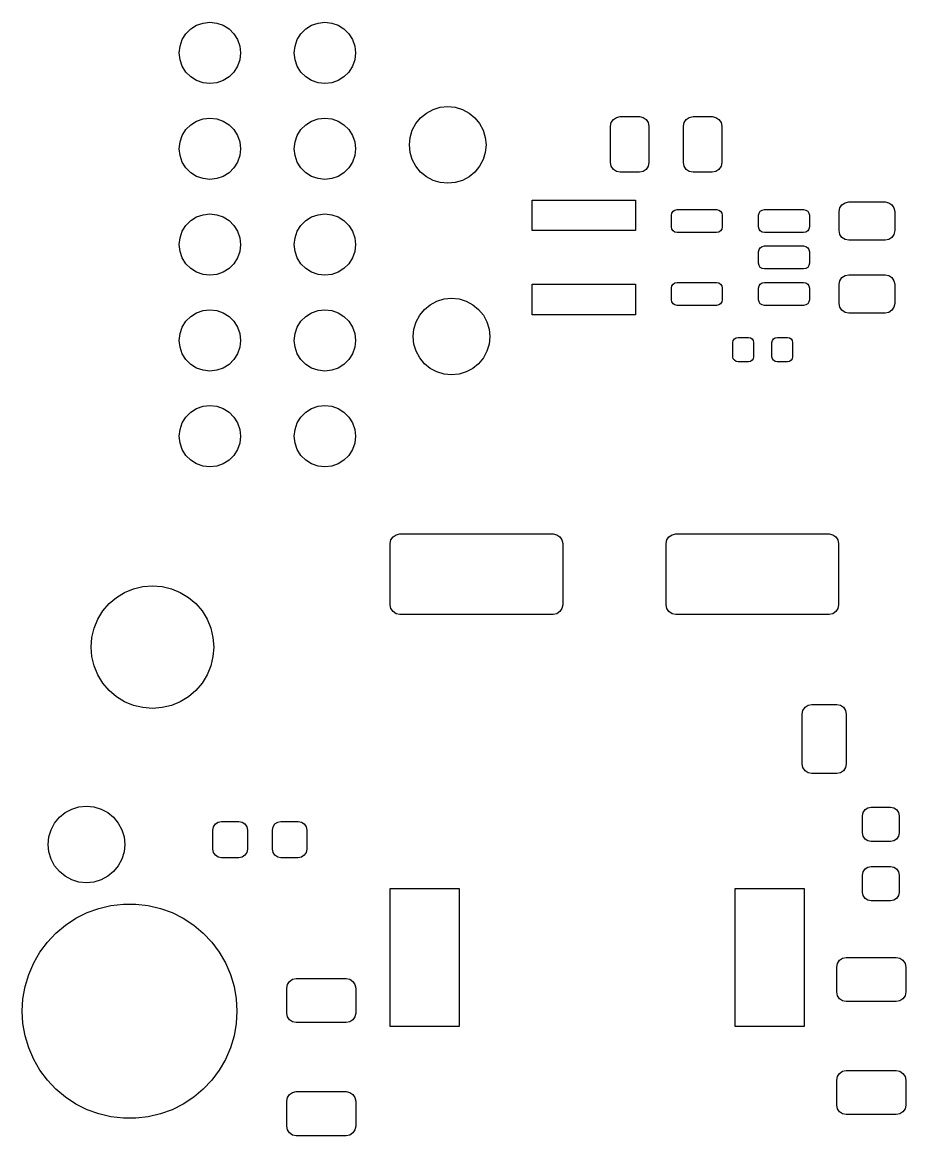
# Model space of a CAD drawing. Extents: x 102.2 to 184.7, y -143.6 to -85.5.
# Drawn here: x 102.2 to 125.25, y -143.25 to -114.2 of the extents above; entities that cross this region are included whole.
import ezdxf

# ---------------------------------------------------------------- set-up
doc = ezdxf.new("R2010")
doc.units = 0
doc.layers.add('BLACK', color=7, linetype='CONTINUOUS')

msp = doc.modelspace()

# ---------------------------------------------------------------- linework, layer by layer
at = {"layer": 'BLACK', "linetype": 'CONTINUOUS'}
for p, q in [((106.47, -114.501), (106.597, -114.374)), ((106.597, -114.374), (106.748, -114.279)), ((106.748, -114.279), (106.918, -114.22)), ((106.918, -114.22), (107.096, -114.2)), ((107.096, -114.2), (107.274, -114.22)), ((107.274, -114.22), (107.443, -114.279)), ((107.443, -114.279), (107.594, -114.374)), ((107.594, -114.374), (107.721, -114.501)), ((109.47, -114.501), (109.597, -114.374)), ((109.597, -114.374), (109.748, -114.279)), ((109.748, -114.279), (109.918, -114.22)), ((109.918, -114.22), (110.096, -114.2)), ((110.096, -114.2), (110.274, -114.22)), ((110.274, -114.22), (110.443, -114.279)), ((110.443, -114.279), (110.594, -114.374)), ((110.594, -114.374), (110.721, -114.501)), ((106.316, -114.822), (106.375, -114.653)), ((106.375, -114.653), (106.47, -114.501)), ((107.721, -114.501), (107.816, -114.653)), ((107.816, -114.653), (107.876, -114.822)), ((109.316, -114.822), (109.375, -114.653)), ((109.375, -114.653), (109.47, -114.501)), ((110.721, -114.501), (110.816, -114.653)), ((110.816, -114.653), (110.876, -114.822)), ((106.295, -115), (106.316, -114.822)), ((106.316, -115.178), (106.295, -115)), ((107.876, -114.822), (107.896, -115)), ((107.896, -115), (107.876, -115.178)), ((109.295, -115), (109.316, -114.822)), ((109.316, -115.178), (109.295, -115)), ((110.876, -114.822), (110.896, -115)), ((110.896, -115), (110.876, -115.178)), ((106.375, -115.347), (106.316, -115.178)), ((107.876, -115.178), (107.816, -115.347)), ((109.375, -115.347), (109.316, -115.178)), ((110.876, -115.178), (110.816, -115.347)), ((106.47, -115.499), (106.375, -115.347)), ((106.597, -115.626), (106.47, -115.499)), ((107.721, -115.499), (107.594, -115.626)), ((107.816, -115.347), (107.721, -115.499)), ((109.47, -115.499), (109.375, -115.347)), ((109.597, -115.626), (109.47, -115.499)), ((110.721, -115.499), (110.594, -115.626)), ((110.816, -115.347), (110.721, -115.499)), ((106.748, -115.721), (106.597, -115.626)), ((106.918, -115.78), (106.748, -115.721)), ((107.096, -115.8), (106.918, -115.78)), ((107.274, -115.78), (107.096, -115.8)), ((107.443, -115.721), (107.274, -115.78)), ((107.594, -115.626), (107.443, -115.721)), ((109.748, -115.721), (109.597, -115.626)), ((109.918, -115.78), (109.748, -115.721)), ((110.096, -115.8), (109.918, -115.78)), ((110.274, -115.78), (110.096, -115.8)), ((110.443, -115.721), (110.274, -115.78)), ((110.594, -115.626), (110.443, -115.721)), ((112.744, -116.569), (112.917, -116.476)), ((112.917, -116.476), (113.105, -116.419)), ((113.105, -116.419), (113.3, -116.4)), ((113.3, -116.4), (113.495, -116.419)), ((113.495, -116.419), (113.683, -116.476)), ((113.683, -116.476), (113.856, -116.569)), ((106.597, -116.874), (106.748, -116.779)), ((106.748, -116.779), (106.918, -116.72)), ((106.918, -116.72), (107.096, -116.7)), ((107.096, -116.7), (107.274, -116.72)), ((107.274, -116.72), (107.443, -116.779)), ((107.443, -116.779), (107.594, -116.874)), ((109.597, -116.874), (109.748, -116.779)), ((109.748, -116.779), (109.918, -116.72)), ((109.918, -116.72), (110.096, -116.7)), ((110.096, -116.7), (110.274, -116.72)), ((110.274, -116.72), (110.443, -116.779)), ((110.443, -116.779), (110.594, -116.874)), ((112.469, -116.844), (112.593, -116.693)), ((112.593, -116.693), (112.744, -116.569)), ((113.856, -116.569), (114.007, -116.693)), ((114.007, -116.693), (114.131, -116.844)), ((117.569, -116.817), (117.623, -116.736)), ((117.623, -116.736), (117.704, -116.682)), ((117.704, -116.682), (117.8, -116.662)), ((117.8, -116.662), (118.3, -116.662)), ((118.3, -116.662), (118.396, -116.682)), ((118.396, -116.682), (118.477, -116.736)), ((118.477, -116.736), (118.531, -116.817)), ((119.469, -116.817), (119.523, -116.736)), ((119.523, -116.736), (119.604, -116.682)), ((119.604, -116.682), (119.7, -116.662)), ((119.7, -116.662), (120.2, -116.662)), ((120.2, -116.662), (120.296, -116.682)), ((120.296, -116.682), (120.377, -116.736)), ((120.377, -116.736), (120.431, -116.817)), ((106.375, -117.153), (106.47, -117.001)), ((106.47, -117.001), (106.597, -116.874)), ((107.594, -116.874), (107.721, -117.001)), ((107.721, -117.001), (107.816, -117.153)), ((109.375, -117.153), (109.47, -117.001)), ((109.47, -117.001), (109.597, -116.874)), ((110.594, -116.874), (110.721, -117.001)), ((110.721, -117.001), (110.816, -117.153)), ((112.319, -117.205), (112.376, -117.017)), ((112.376, -117.017), (112.469, -116.844)), ((114.131, -116.844), (114.224, -117.017)), ((114.224, -117.017), (114.281, -117.205)), ((117.55, -116.912), (117.569, -116.817)), ((117.55, -117.862), (117.55, -116.912)), ((118.531, -116.817), (118.55, -116.912)), ((118.55, -116.912), (118.55, -117.862)), ((119.45, -116.912), (119.469, -116.817)), ((119.45, -117.862), (119.45, -116.912)), ((120.431, -116.817), (120.45, -116.912)), ((120.45, -116.912), (120.45, -117.862)), ((106.295, -117.5), (106.316, -117.322)), ((106.316, -117.322), (106.375, -117.153)), ((107.816, -117.153), (107.876, -117.322)), ((107.876, -117.322), (107.896, -117.5)), ((109.295, -117.5), (109.316, -117.322)), ((109.316, -117.322), (109.375, -117.153)), ((110.816, -117.153), (110.876, -117.322)), ((110.876, -117.322), (110.896, -117.5)), ((112.3, -117.4), (112.319, -117.205)), ((114.281, -117.205), (114.3, -117.4)), ((106.316, -117.678), (106.295, -117.5)), ((107.896, -117.5), (107.876, -117.678)), ((109.316, -117.678), (109.295, -117.5)), ((110.896, -117.5), (110.876, -117.678)), ((112.319, -117.595), (112.3, -117.4)), ((112.376, -117.783), (112.319, -117.595)), ((114.281, -117.595), (114.224, -117.783)), ((114.3, -117.4), (114.281, -117.595)), ((106.375, -117.847), (106.316, -117.678)), ((106.47, -117.999), (106.375, -117.847)), ((107.816, -117.847), (107.721, -117.999)), ((107.876, -117.678), (107.816, -117.847)), ((109.375, -117.847), (109.316, -117.678)), ((109.47, -117.999), (109.375, -117.847)), ((110.816, -117.847), (110.721, -117.999)), ((110.876, -117.678), (110.816, -117.847)), ((112.469, -117.956), (112.376, -117.783)), ((114.224, -117.783), (114.131, -117.956)), ((117.569, -117.958), (117.55, -117.862)), ((118.55, -117.862), (118.531, -117.958)), ((119.469, -117.958), (119.45, -117.862)), ((120.45, -117.862), (120.431, -117.958)), ((106.597, -118.126), (106.47, -117.999)), ((106.748, -118.221), (106.597, -118.126)), ((106.918, -118.28), (106.748, -118.221)), ((107.443, -118.221), (107.274, -118.28)), ((107.594, -118.126), (107.443, -118.221)), ((107.721, -117.999), (107.594, -118.126)), ((109.597, -118.126), (109.47, -117.999)), ((109.748, -118.221), (109.597, -118.126)), ((109.918, -118.28), (109.748, -118.221)), ((110.443, -118.221), (110.274, -118.28)), ((110.594, -118.126), (110.443, -118.221)), ((110.721, -117.999), (110.594, -118.126)), ((112.593, -118.107), (112.469, -117.956)), ((112.744, -118.231), (112.593, -118.107)), ((112.917, -118.324), (112.744, -118.231)), ((113.856, -118.231), (113.683, -118.324)), ((114.007, -118.107), (113.856, -118.231)), ((114.131, -117.956), (114.007, -118.107)), ((117.623, -118.039), (117.569, -117.958)), ((117.704, -118.093), (117.623, -118.039)), ((117.8, -118.112), (117.704, -118.093)), ((118.3, -118.112), (117.8, -118.112)), ((118.396, -118.093), (118.3, -118.112)), ((118.477, -118.039), (118.396, -118.093)), ((118.531, -117.958), (118.477, -118.039)), ((119.523, -118.039), (119.469, -117.958)), ((119.604, -118.093), (119.523, -118.039)), ((119.7, -118.112), (119.604, -118.093)), ((120.2, -118.112), (119.7, -118.112)), ((120.296, -118.093), (120.2, -118.112)), ((120.377, -118.039), (120.296, -118.093)), ((120.431, -117.958), (120.377, -118.039)), ((107.096, -118.3), (106.918, -118.28)), ((107.274, -118.28), (107.096, -118.3)), ((110.096, -118.3), (109.918, -118.28)), ((110.274, -118.28), (110.096, -118.3)), ((113.105, -118.381), (112.917, -118.324)), ((113.3, -118.4), (113.105, -118.381)), ((113.495, -118.381), (113.3, -118.4)), ((113.683, -118.324), (113.495, -118.381)), ((115.5, -119.637), (115.5, -118.837)), ((115.5, -118.837), (118.2, -118.837)), ((118.2, -118.837), (118.2, -119.637)), ((119.181, -119.131), (119.23, -119.099)), ((119.23, -119.099), (119.287, -119.087)), ((119.287, -119.087), (120.312, -119.087)), ((120.312, -119.087), (120.37, -119.099)), ((120.37, -119.099), (120.419, -119.131)), ((121.456, -119.131), (121.505, -119.099)), ((121.505, -119.099), (121.562, -119.087)), ((121.562, -119.087), (122.587, -119.087)), ((122.587, -119.087), (122.645, -119.099)), ((122.645, -119.099), (122.694, -119.131)), ((123.512, -119.137), (123.532, -119.042)), ((123.532, -119.042), (123.586, -118.961)), ((123.586, -118.961), (123.667, -118.907)), ((123.667, -118.907), (123.762, -118.887)), ((123.762, -118.887), (124.712, -118.887)), ((124.712, -118.887), (124.808, -118.907)), ((124.808, -118.907), (124.889, -118.961)), ((124.889, -118.961), (124.943, -119.042)), ((124.943, -119.042), (124.962, -119.137)), ((106.47, -119.501), (106.597, -119.374)), ((106.597, -119.374), (106.748, -119.279)), ((106.748, -119.279), (106.918, -119.22)), ((106.918, -119.22), (107.096, -119.2)), ((107.096, -119.2), (107.274, -119.22)), ((107.274, -119.22), (107.443, -119.279)), ((107.443, -119.279), (107.594, -119.374)), ((107.594, -119.374), (107.721, -119.501)), ((109.47, -119.501), (109.597, -119.374)), ((109.597, -119.374), (109.748, -119.279)), ((109.748, -119.279), (109.918, -119.22)), ((109.918, -119.22), (110.096, -119.2)), ((110.096, -119.2), (110.274, -119.22)), ((110.274, -119.22), (110.443, -119.279)), ((110.443, -119.279), (110.594, -119.374)), ((110.594, -119.374), (110.721, -119.501)), ((119.137, -119.237), (119.149, -119.18)), ((119.137, -119.537), (119.137, -119.237)), ((119.149, -119.18), (119.181, -119.131)), ((120.419, -119.131), (120.451, -119.18)), ((120.451, -119.18), (120.462, -119.237)), ((120.462, -119.237), (120.462, -119.537)), ((121.412, -119.237), (121.424, -119.18)), ((121.412, -119.537), (121.412, -119.237)), ((121.424, -119.18), (121.456, -119.131)), ((122.694, -119.131), (122.726, -119.18)), ((122.726, -119.18), (122.737, -119.237)), ((122.737, -119.237), (122.737, -119.537)), ((123.512, -119.637), (123.512, -119.137)), ((124.962, -119.137), (124.962, -119.637)), ((106.316, -119.822), (106.375, -119.653)), ((106.375, -119.653), (106.47, -119.501)), ((107.721, -119.501), (107.816, -119.653)), ((107.816, -119.653), (107.876, -119.822)), ((109.316, -119.822), (109.375, -119.653)), ((109.375, -119.653), (109.47, -119.501)), ((110.721, -119.501), (110.816, -119.653)), ((110.816, -119.653), (110.876, -119.822)), ((118.2, -119.637), (115.5, -119.637)), ((119.149, -119.595), (119.137, -119.537)), ((119.181, -119.644), (119.149, -119.595)), ((119.23, -119.676), (119.181, -119.644)), ((119.287, -119.688), (119.23, -119.676)), ((120.37, -119.676), (120.312, -119.688)), ((120.419, -119.644), (120.37, -119.676)), ((120.451, -119.595), (120.419, -119.644)), ((120.462, -119.537), (120.451, -119.595)), ((121.424, -119.595), (121.412, -119.537)), ((121.456, -119.644), (121.424, -119.595)), ((121.505, -119.676), (121.456, -119.644)), ((121.562, -119.688), (121.505, -119.676)), ((122.645, -119.676), (122.587, -119.688)), ((122.694, -119.644), (122.645, -119.676)), ((122.726, -119.595), (122.694, -119.644)), ((122.737, -119.537), (122.726, -119.595)), ((123.532, -119.733), (123.512, -119.637)), ((124.962, -119.637), (124.943, -119.733)), ((106.295, -120), (106.316, -119.822)), ((107.876, -119.822), (107.896, -120)), ((109.295, -120), (109.316, -119.822)), ((110.876, -119.822), (110.896, -120)), ((120.312, -119.688), (119.287, -119.688)), ((122.587, -119.688), (121.562, -119.688)), ((123.586, -119.814), (123.532, -119.733)), ((123.667, -119.868), (123.586, -119.814)), ((123.762, -119.887), (123.667, -119.868)), ((124.712, -119.887), (123.762, -119.887)), ((124.808, -119.868), (124.712, -119.887)), ((124.889, -119.814), (124.808, -119.868)), ((124.943, -119.733), (124.889, -119.814)), ((106.316, -120.178), (106.295, -120)), ((106.375, -120.347), (106.316, -120.178)), ((107.876, -120.178), (107.816, -120.347)), ((107.896, -120), (107.876, -120.178)), ((109.316, -120.178), (109.295, -120)), ((109.375, -120.347), (109.316, -120.178)), ((110.876, -120.178), (110.816, -120.347)), ((110.896, -120), (110.876, -120.178)), ((121.412, -120.188), (121.424, -120.13)), ((121.412, -120.487), (121.412, -120.188)), ((121.424, -120.13), (121.456, -120.081)), ((121.456, -120.081), (121.505, -120.049)), ((121.505, -120.049), (121.562, -120.037)), ((121.562, -120.037), (122.587, -120.037)), ((122.587, -120.037), (122.645, -120.049)), ((122.645, -120.049), (122.694, -120.081)), ((122.694, -120.081), (122.726, -120.13)), ((122.726, -120.13), (122.737, -120.188)), ((122.737, -120.188), (122.737, -120.487)), ((106.47, -120.499), (106.375, -120.347)), ((106.597, -120.626), (106.47, -120.499)), ((107.721, -120.499), (107.594, -120.626)), ((107.816, -120.347), (107.721, -120.499)), ((109.47, -120.499), (109.375, -120.347)), ((109.597, -120.626), (109.47, -120.499)), ((110.721, -120.499), (110.594, -120.626)), ((110.816, -120.347), (110.721, -120.499)), ((121.424, -120.545), (121.412, -120.487)), ((121.456, -120.594), (121.424, -120.545)), ((122.726, -120.545), (122.694, -120.594)), ((122.737, -120.487), (122.726, -120.545)), ((106.748, -120.721), (106.597, -120.626)), ((106.918, -120.78), (106.748, -120.721)), ((107.096, -120.8), (106.918, -120.78)), ((107.274, -120.78), (107.096, -120.8)), ((107.443, -120.721), (107.274, -120.78)), ((107.594, -120.626), (107.443, -120.721)), ((109.748, -120.721), (109.597, -120.626)), ((109.918, -120.78), (109.748, -120.721)), ((110.096, -120.8), (109.918, -120.78)), ((110.274, -120.78), (110.096, -120.8)), ((110.443, -120.721), (110.274, -120.78)), ((110.594, -120.626), (110.443, -120.721)), ((121.505, -120.626), (121.456, -120.594)), ((121.562, -120.637), (121.505, -120.626)), ((122.587, -120.637), (121.562, -120.637)), ((122.645, -120.626), (122.587, -120.637)), ((122.694, -120.594), (122.645, -120.626)), ((123.586, -120.861), (123.667, -120.807)), ((123.667, -120.807), (123.762, -120.787)), ((123.762, -120.787), (124.712, -120.787)), ((124.712, -120.787), (124.808, -120.807)), ((124.808, -120.807), (124.889, -120.861)), ((115.5, -121.837), (115.5, -121.037)), ((115.5, -121.037), (118.2, -121.037)), ((118.2, -121.037), (118.2, -121.837)), ((119.137, -121.137), (119.149, -121.08)), ((119.137, -121.438), (119.137, -121.137)), ((119.149, -121.08), (119.181, -121.031)), ((119.181, -121.031), (119.23, -120.999)), ((119.23, -120.999), (119.287, -120.987)), ((119.287, -120.987), (120.312, -120.987)), ((120.312, -120.987), (120.37, -120.999)), ((120.37, -120.999), (120.419, -121.031)), ((120.419, -121.031), (120.451, -121.08)), ((120.451, -121.08), (120.462, -121.137)), ((120.462, -121.137), (120.462, -121.438)), ((121.412, -121.137), (121.424, -121.08)), ((121.412, -121.438), (121.412, -121.137)), ((121.424, -121.08), (121.456, -121.031)), ((121.456, -121.031), (121.505, -120.999)), ((121.505, -120.999), (121.562, -120.987)), ((121.562, -120.987), (122.587, -120.987)), ((122.587, -120.987), (122.645, -120.999)), ((122.645, -120.999), (122.694, -121.031)), ((122.694, -121.031), (122.726, -121.08)), ((122.726, -121.08), (122.737, -121.137)), ((122.737, -121.137), (122.737, -121.438)), ((123.512, -121.037), (123.532, -120.942)), ((123.512, -121.537), (123.512, -121.037)), ((123.532, -120.942), (123.586, -120.861)), ((124.889, -120.861), (124.943, -120.942)), ((124.943, -120.942), (124.962, -121.037)), ((124.962, -121.037), (124.962, -121.537)), ((113.017, -121.476), (113.205, -121.419)), ((113.205, -121.419), (113.4, -121.4)), ((113.4, -121.4), (113.595, -121.419)), ((113.595, -121.419), (113.783, -121.476)), ((106.918, -121.72), (107.096, -121.7)), ((107.096, -121.7), (107.274, -121.72)), ((109.918, -121.72), (110.096, -121.7)), ((110.096, -121.7), (110.274, -121.72)), ((112.569, -121.844), (112.693, -121.693)), ((112.693, -121.693), (112.844, -121.569)), ((112.844, -121.569), (113.017, -121.476)), ((113.783, -121.476), (113.956, -121.569)), ((113.956, -121.569), (114.107, -121.693)), ((114.107, -121.693), (114.231, -121.844)), ((119.149, -121.495), (119.137, -121.438)), ((119.181, -121.544), (119.149, -121.495)), ((119.23, -121.576), (119.181, -121.544)), ((119.287, -121.587), (119.23, -121.576)), ((120.312, -121.587), (119.287, -121.587)), ((120.37, -121.576), (120.312, -121.587)), ((120.419, -121.544), (120.37, -121.576)), ((120.451, -121.495), (120.419, -121.544)), ((120.462, -121.438), (120.451, -121.495)), ((121.424, -121.495), (121.412, -121.438)), ((121.456, -121.544), (121.424, -121.495)), ((121.505, -121.576), (121.456, -121.544)), ((121.562, -121.587), (121.505, -121.576)), ((122.587, -121.587), (121.562, -121.587)), ((122.645, -121.576), (122.587, -121.587)), ((122.694, -121.544), (122.645, -121.576)), ((122.726, -121.495), (122.694, -121.544)), ((122.737, -121.438), (122.726, -121.495)), ((123.532, -121.633), (123.512, -121.537)), ((123.586, -121.714), (123.532, -121.633)), ((123.667, -121.768), (123.586, -121.714)), ((124.889, -121.714), (124.808, -121.768)), ((124.943, -121.633), (124.889, -121.714)), ((124.962, -121.537), (124.943, -121.633)), ((106.375, -122.153), (106.47, -122.001)), ((106.47, -122.001), (106.597, -121.874)), ((106.597, -121.874), (106.748, -121.779)), ((106.748, -121.779), (106.918, -121.72)), ((107.274, -121.72), (107.443, -121.779)), ((107.443, -121.779), (107.594, -121.874)), ((107.594, -121.874), (107.721, -122.001)), ((107.721, -122.001), (107.816, -122.153)), ((109.375, -122.153), (109.47, -122.001)), ((109.47, -122.001), (109.597, -121.874)), ((109.597, -121.874), (109.748, -121.779)), ((109.748, -121.779), (109.918, -121.72)), ((110.274, -121.72), (110.443, -121.779)), ((110.443, -121.779), (110.594, -121.874)), ((110.594, -121.874), (110.721, -122.001)), ((110.721, -122.001), (110.816, -122.153)), ((112.476, -122.017), (112.569, -121.844)), ((114.231, -121.844), (114.324, -122.017)), ((118.2, -121.837), (115.5, -121.837)), ((123.762, -121.787), (123.667, -121.768)), ((124.712, -121.787), (123.762, -121.787)), ((124.808, -121.768), (124.712, -121.787)), ((106.316, -122.322), (106.375, -122.153)), ((107.816, -122.153), (107.876, -122.322)), ((109.316, -122.322), (109.375, -122.153)), ((110.816, -122.153), (110.876, -122.322)), ((112.4, -122.4), (112.419, -122.205)), ((112.419, -122.205), (112.476, -122.017)), ((114.324, -122.017), (114.381, -122.205)), ((114.381, -122.205), (114.4, -122.4)), ((106.295, -122.5), (106.316, -122.322)), ((106.316, -122.678), (106.295, -122.5)), ((107.876, -122.322), (107.896, -122.5)), ((107.896, -122.5), (107.876, -122.678)), ((109.295, -122.5), (109.316, -122.322)), ((109.316, -122.678), (109.295, -122.5)), ((110.876, -122.322), (110.896, -122.5)), ((110.896, -122.5), (110.876, -122.678)), ((112.419, -122.595), (112.4, -122.4)), ((114.4, -122.4), (114.381, -122.595)), ((120.74, -122.555), (120.75, -122.503)), ((120.74, -122.925), (120.74, -122.555)), ((120.75, -122.503), (120.78, -122.46)), ((120.78, -122.46), (120.823, -122.43)), ((120.823, -122.43), (120.875, -122.42)), ((120.875, -122.42), (121.145, -122.42)), ((121.145, -122.42), (121.197, -122.43)), ((121.197, -122.43), (121.24, -122.46)), ((121.24, -122.46), (121.27, -122.503)), ((121.27, -122.503), (121.28, -122.555)), ((121.28, -122.555), (121.28, -122.925)), ((121.76, -122.555), (121.77, -122.503)), ((121.76, -122.925), (121.76, -122.555)), ((121.77, -122.503), (121.8, -122.46)), ((121.8, -122.46), (121.843, -122.43)), ((121.843, -122.43), (121.895, -122.42)), ((121.895, -122.42), (122.165, -122.42)), ((122.165, -122.42), (122.217, -122.43)), ((122.217, -122.43), (122.26, -122.46)), ((122.26, -122.46), (122.29, -122.503)), ((122.29, -122.503), (122.3, -122.555)), ((122.3, -122.555), (122.3, -122.925)), ((106.375, -122.847), (106.316, -122.678)), ((106.47, -122.999), (106.375, -122.847)), ((107.816, -122.847), (107.721, -122.999)), ((107.876, -122.678), (107.816, -122.847)), ((109.375, -122.847), (109.316, -122.678)), ((109.47, -122.999), (109.375, -122.847)), ((110.816, -122.847), (110.721, -122.999)), ((110.876, -122.678), (110.816, -122.847)), ((112.476, -122.783), (112.419, -122.595)), ((112.569, -122.956), (112.476, -122.783)), ((114.324, -122.783), (114.231, -122.956)), ((114.381, -122.595), (114.324, -122.783)), ((106.597, -123.126), (106.47, -122.999)), ((106.748, -123.221), (106.597, -123.126)), ((107.594, -123.126), (107.443, -123.221)), ((107.721, -122.999), (107.594, -123.126)), ((109.597, -123.126), (109.47, -122.999)), ((109.748, -123.221), (109.597, -123.126)), ((110.594, -123.126), (110.443, -123.221)), ((110.721, -122.999), (110.594, -123.126)), ((112.693, -123.107), (112.569, -122.956)), ((112.844, -123.231), (112.693, -123.107)), ((114.107, -123.107), (113.956, -123.231)), ((114.231, -122.956), (114.107, -123.107)), ((120.75, -122.977), (120.74, -122.925)), ((120.78, -123.02), (120.75, -122.977)), ((120.823, -123.05), (120.78, -123.02)), ((120.875, -123.06), (120.823, -123.05)), ((121.145, -123.06), (120.875, -123.06)), ((121.197, -123.05), (121.145, -123.06)), ((121.24, -123.02), (121.197, -123.05)), ((121.27, -122.977), (121.24, -123.02)), ((121.28, -122.925), (121.27, -122.977)), ((121.77, -122.977), (121.76, -122.925)), ((121.8, -123.02), (121.77, -122.977)), ((121.843, -123.05), (121.8, -123.02)), ((121.895, -123.06), (121.843, -123.05)), ((122.165, -123.06), (121.895, -123.06)), ((122.217, -123.05), (122.165, -123.06)), ((122.26, -123.02), (122.217, -123.05)), ((122.29, -122.977), (122.26, -123.02)), ((122.3, -122.925), (122.29, -122.977)), ((106.918, -123.28), (106.748, -123.221)), ((107.096, -123.3), (106.918, -123.28)), ((107.274, -123.28), (107.096, -123.3)), ((107.443, -123.221), (107.274, -123.28)), ((109.918, -123.28), (109.748, -123.221)), ((110.096, -123.3), (109.918, -123.28)), ((110.274, -123.28), (110.096, -123.3)), ((110.443, -123.221), (110.274, -123.28)), ((113.017, -123.324), (112.844, -123.231)), ((113.205, -123.381), (113.017, -123.324)), ((113.4, -123.4), (113.205, -123.381)), ((113.595, -123.381), (113.4, -123.4)), ((113.783, -123.324), (113.595, -123.381)), ((113.956, -123.231), (113.783, -123.324)), ((106.597, -124.374), (106.748, -124.279)), ((106.748, -124.279), (106.918, -124.22)), ((106.918, -124.22), (107.096, -124.2)), ((107.096, -124.2), (107.274, -124.22)), ((107.274, -124.22), (107.443, -124.279)), ((107.443, -124.279), (107.594, -124.374)), ((109.597, -124.374), (109.748, -124.279)), ((109.748, -124.279), (109.918, -124.22)), ((109.918, -124.22), (110.096, -124.2)), ((110.096, -124.2), (110.274, -124.22)), ((110.274, -124.22), (110.443, -124.279)), ((110.443, -124.279), (110.594, -124.374)), ((106.375, -124.653), (106.47, -124.501)), ((106.47, -124.501), (106.597, -124.374)), ((107.594, -124.374), (107.721, -124.501)), ((107.721, -124.501), (107.816, -124.653)), ((109.375, -124.653), (109.47, -124.501)), ((109.47, -124.501), (109.597, -124.374)), ((110.594, -124.374), (110.721, -124.501)), ((110.721, -124.501), (110.816, -124.653)), ((106.295, -125), (106.316, -124.822)), ((106.316, -124.822), (106.375, -124.653)), ((107.816, -124.653), (107.876, -124.822)), ((107.876, -124.822), (107.896, -125)), ((109.295, -125), (109.316, -124.822)), ((109.316, -124.822), (109.375, -124.653)), ((110.816, -124.653), (110.876, -124.822)), ((110.876, -124.822), (110.896, -125)), ((106.316, -125.178), (106.295, -125)), ((106.375, -125.347), (106.316, -125.178)), ((107.876, -125.178), (107.816, -125.347)), ((107.896, -125), (107.876, -125.178)), ((109.316, -125.178), (109.295, -125)), ((109.375, -125.347), (109.316, -125.178)), ((110.876, -125.178), (110.816, -125.347)), ((110.896, -125), (110.876, -125.178)), ((106.47, -125.499), (106.375, -125.347)), ((107.816, -125.347), (107.721, -125.499)), ((109.47, -125.499), (109.375, -125.347)), ((110.816, -125.347), (110.721, -125.499)), ((106.597, -125.626), (106.47, -125.499)), ((106.748, -125.721), (106.597, -125.626)), ((106.918, -125.78), (106.748, -125.721)), ((107.096, -125.8), (106.918, -125.78)), ((107.274, -125.78), (107.096, -125.8)), ((107.443, -125.721), (107.274, -125.78)), ((107.594, -125.626), (107.443, -125.721)), ((107.721, -125.499), (107.594, -125.626)), ((109.597, -125.626), (109.47, -125.499)), ((109.748, -125.721), (109.597, -125.626)), ((109.918, -125.78), (109.748, -125.721)), ((110.096, -125.8), (109.918, -125.78)), ((110.274, -125.78), (110.096, -125.8)), ((110.443, -125.721), (110.274, -125.78)), ((110.594, -125.626), (110.443, -125.721)), ((110.721, -125.499), (110.594, -125.626)), ((111.8, -127.8), (111.819, -127.704)), ((111.8, -129.4), (111.8, -127.8)), ((111.819, -127.704), (111.873, -127.623)), ((111.873, -127.623), (111.954, -127.569)), ((111.954, -127.569), (112.05, -127.55)), ((112.05, -127.55), (116.05, -127.55)), ((116.05, -127.55), (116.146, -127.569)), ((116.146, -127.569), (116.227, -127.623)), ((116.227, -127.623), (116.281, -127.704)), ((116.281, -127.704), (116.3, -127.8)), ((116.3, -127.8), (116.3, -129.4)), ((119, -127.8), (119.019, -127.704)), ((119, -129.4), (119, -127.8)), ((119.019, -127.704), (119.073, -127.623)), ((119.073, -127.623), (119.154, -127.569)), ((119.154, -127.569), (119.25, -127.55)), ((119.25, -127.55), (123.25, -127.55)), ((123.25, -127.55), (123.346, -127.569)), ((123.346, -127.569), (123.427, -127.623)), ((123.427, -127.623), (123.481, -127.704)), ((123.481, -127.704), (123.5, -127.8)), ((123.5, -127.8), (123.5, -129.4)), ((104.869, -129.074), (105.101, -128.978)), ((105.101, -128.978), (105.345, -128.919)), ((105.345, -128.919), (105.596, -128.9)), ((105.596, -128.9), (105.846, -128.919)), ((105.846, -128.919), (106.09, -128.978)), ((106.09, -128.978), (106.322, -129.074)), ((104.464, -129.368), (104.655, -129.205)), ((104.655, -129.205), (104.869, -129.074)), ((106.322, -129.074), (106.536, -129.205)), ((106.536, -129.205), (106.727, -129.368)), ((104.17, -129.774), (104.301, -129.559)), ((104.301, -129.559), (104.464, -129.368)), ((106.727, -129.368), (106.89, -129.559)), ((106.89, -129.559), (107.021, -129.774)), ((111.819, -129.496), (111.8, -129.4)), ((111.873, -129.577), (111.819, -129.496)), ((116.281, -129.496), (116.227, -129.577)), ((116.3, -129.4), (116.281, -129.496)), ((119.019, -129.496), (119, -129.4)), ((119.073, -129.577), (119.019, -129.496)), ((123.481, -129.496), (123.427, -129.577)), ((123.5, -129.4), (123.481, -129.496)), ((104.074, -130.006), (104.17, -129.774)), ((107.021, -129.774), (107.117, -130.006)), ((111.954, -129.631), (111.873, -129.577)), ((112.05, -129.65), (111.954, -129.631)), ((116.05, -129.65), (112.05, -129.65)), ((116.146, -129.631), (116.05, -129.65)), ((116.227, -129.577), (116.146, -129.631)), ((119.154, -129.631), (119.073, -129.577)), ((119.25, -129.65), (119.154, -129.631)), ((123.25, -129.65), (119.25, -129.65)), ((123.346, -129.631), (123.25, -129.65)), ((123.427, -129.577), (123.346, -129.631)), ((104.015, -130.25), (104.074, -130.006)), ((107.117, -130.006), (107.176, -130.25)), ((103.995, -130.5), (104.015, -130.25)), ((107.176, -130.25), (107.196, -130.5)), ((104.015, -130.75), (103.995, -130.5)), ((107.196, -130.5), (107.176, -130.75)), ((104.074, -130.994), (104.015, -130.75)), ((104.17, -131.226), (104.074, -130.994)), ((107.117, -130.994), (107.021, -131.226)), ((107.176, -130.75), (107.117, -130.994)), ((104.301, -131.441), (104.17, -131.226)), ((107.021, -131.226), (106.89, -131.441)), ((104.464, -131.632), (104.301, -131.441)), ((106.89, -131.441), (106.727, -131.632)), ((104.655, -131.795), (104.464, -131.632)), ((104.869, -131.926), (104.655, -131.795)), ((106.536, -131.795), (106.322, -131.926)), ((106.727, -131.632), (106.536, -131.795)), ((105.101, -132.022), (104.869, -131.926)), ((105.345, -132.08), (105.101, -132.022)), ((105.596, -132.1), (105.345, -132.08)), ((105.846, -132.08), (105.596, -132.1)), ((106.09, -132.022), (105.846, -132.08)), ((106.322, -131.926), (106.09, -132.022)), ((122.55, -132.25), (122.569, -132.154)), ((122.569, -132.154), (122.623, -132.073)), ((122.623, -132.073), (122.704, -132.019)), ((122.704, -132.019), (122.8, -132)), ((122.8, -132), (123.45, -132)), ((123.45, -132), (123.546, -132.019)), ((123.546, -132.019), (123.627, -132.073)), ((123.627, -132.073), (123.681, -132.154)), ((123.681, -132.154), (123.7, -132.25)), ((122.55, -133.55), (122.55, -132.25)), ((123.7, -132.25), (123.7, -133.55)), ((122.569, -133.646), (122.55, -133.55)), ((123.7, -133.55), (123.681, -133.646)), ((122.623, -133.727), (122.569, -133.646)), ((122.704, -133.781), (122.623, -133.727)), ((122.8, -133.8), (122.704, -133.781)), ((123.45, -133.8), (122.8, -133.8)), ((123.546, -133.781), (123.45, -133.8)), ((123.627, -133.727), (123.546, -133.781)), ((123.681, -133.646), (123.627, -133.727)), ((103.319, -134.819), (103.492, -134.726)), ((103.492, -134.726), (103.68, -134.669)), ((103.68, -134.669), (103.875, -134.65)), ((103.875, -134.65), (104.07, -134.669)), ((104.07, -134.669), (104.258, -134.726)), ((104.258, -134.726), (104.431, -134.819)), ((124.142, -134.814), (124.191, -134.741)), ((124.191, -134.741), (124.264, -134.692)), ((124.264, -134.692), (124.35, -134.675)), ((124.35, -134.675), (124.85, -134.675)), ((124.85, -134.675), (124.936, -134.692)), ((124.936, -134.692), (125.009, -134.741)), ((125.009, -134.741), (125.058, -134.814)), ((103.044, -135.094), (103.168, -134.943)), ((103.168, -134.943), (103.319, -134.819)), ((104.431, -134.819), (104.582, -134.943)), ((104.582, -134.943), (104.706, -135.094)), ((107.241, -135.116), (107.314, -135.067)), ((107.314, -135.067), (107.4, -135.05)), ((107.4, -135.05), (107.85, -135.05)), ((107.85, -135.05), (107.936, -135.067)), ((107.936, -135.067), (108.009, -135.116)), ((108.791, -135.116), (108.864, -135.067)), ((108.864, -135.067), (108.95, -135.05)), ((108.95, -135.05), (109.4, -135.05)), ((109.4, -135.05), (109.486, -135.067)), ((109.486, -135.067), (109.559, -135.116)), ((124.125, -134.9), (124.142, -134.814)), ((124.125, -135.35), (124.125, -134.9)), ((125.058, -134.814), (125.075, -134.9)), ((125.075, -134.9), (125.075, -135.35)), ((102.894, -135.455), (102.951, -135.267)), ((102.951, -135.267), (103.044, -135.094)), ((104.706, -135.094), (104.799, -135.267)), ((104.799, -135.267), (104.856, -135.455)), ((107.175, -135.275), (107.192, -135.189)), ((107.175, -135.775), (107.175, -135.275)), ((107.192, -135.189), (107.241, -135.116)), ((108.009, -135.116), (108.058, -135.189)), ((108.058, -135.189), (108.075, -135.275)), ((108.075, -135.275), (108.075, -135.775)), ((108.725, -135.275), (108.742, -135.189)), ((108.725, -135.775), (108.725, -135.275)), ((108.742, -135.189), (108.791, -135.116)), ((109.559, -135.116), (109.608, -135.189)), ((109.608, -135.189), (109.625, -135.275)), ((109.625, -135.275), (109.625, -135.775)), ((124.142, -135.436), (124.125, -135.35)), ((125.075, -135.35), (125.058, -135.436)), ((102.875, -135.65), (102.894, -135.455)), ((102.894, -135.845), (102.875, -135.65)), ((104.856, -135.455), (104.875, -135.65)), ((104.875, -135.65), (104.856, -135.845)), ((124.191, -135.509), (124.142, -135.436)), ((124.264, -135.558), (124.191, -135.509)), ((124.35, -135.575), (124.264, -135.558)), ((124.85, -135.575), (124.35, -135.575)), ((124.936, -135.558), (124.85, -135.575)), ((125.009, -135.509), (124.936, -135.558)), ((125.058, -135.436), (125.009, -135.509)), ((102.951, -136.033), (102.894, -135.845)), ((104.856, -135.845), (104.799, -136.033)), ((107.192, -135.861), (107.175, -135.775)), ((107.241, -135.934), (107.192, -135.861)), ((107.314, -135.983), (107.241, -135.934)), ((108.009, -135.934), (107.936, -135.983)), ((108.058, -135.861), (108.009, -135.934)), ((108.075, -135.775), (108.058, -135.861)), ((108.742, -135.861), (108.725, -135.775)), ((108.791, -135.934), (108.742, -135.861)), ((108.864, -135.983), (108.791, -135.934)), ((109.559, -135.934), (109.486, -135.983)), ((109.608, -135.861), (109.559, -135.934)), ((109.625, -135.775), (109.608, -135.861)), ((103.044, -136.206), (102.951, -136.033)), ((103.168, -136.357), (103.044, -136.206)), ((104.706, -136.206), (104.582, -136.357)), ((104.799, -136.033), (104.706, -136.206)), ((107.4, -136), (107.314, -135.983)), ((107.85, -136), (107.4, -136)), ((107.936, -135.983), (107.85, -136)), ((108.95, -136), (108.864, -135.983)), ((109.4, -136), (108.95, -136)), ((109.486, -135.983), (109.4, -136)), ((124.191, -136.291), (124.264, -136.242)), ((124.264, -136.242), (124.35, -136.225)), ((124.35, -136.225), (124.85, -136.225)), ((124.85, -136.225), (124.936, -136.242)), ((124.936, -136.242), (125.009, -136.291)), ((103.319, -136.481), (103.168, -136.357)), ((103.492, -136.574), (103.319, -136.481)), ((104.431, -136.481), (104.258, -136.574)), ((104.582, -136.357), (104.431, -136.481)), ((124.125, -136.45), (124.142, -136.364)), ((124.125, -136.9), (124.125, -136.45)), ((124.142, -136.364), (124.191, -136.291)), ((125.009, -136.291), (125.058, -136.364)), ((125.058, -136.364), (125.075, -136.45)), ((125.075, -136.45), (125.075, -136.9)), ((103.68, -136.631), (103.492, -136.574)), ((103.875, -136.65), (103.68, -136.631)), ((104.07, -136.631), (103.875, -136.65)), ((104.258, -136.574), (104.07, -136.631)), ((111.8, -140.4), (111.8, -136.8)), ((111.8, -136.8), (113.6, -136.8)), ((113.6, -136.8), (113.6, -140.4)), ((120.8, -140.4), (120.8, -136.8)), ((120.8, -136.8), (122.6, -136.8)), ((122.6, -136.8), (122.6, -140.4)), ((124.142, -136.986), (124.125, -136.9)), ((124.191, -137.059), (124.142, -136.986)), ((124.264, -137.108), (124.191, -137.059)), ((124.35, -137.125), (124.264, -137.108)), ((124.936, -137.108), (124.85, -137.125)), ((125.009, -137.059), (124.936, -137.108)), ((125.058, -136.986), (125.009, -137.059)), ((125.075, -136.9), (125.058, -136.986)), ((103.891, -137.429), (104.197, -137.318)), ((104.197, -137.318), (104.514, -137.243)), ((104.514, -137.243), (104.837, -137.205)), ((104.837, -137.205), (105.163, -137.205)), ((105.163, -137.205), (105.486, -137.243)), ((105.486, -137.243), (105.803, -137.318)), ((105.803, -137.318), (106.109, -137.429)), ((124.85, -137.125), (124.35, -137.125)), ((103.328, -137.754), (103.6, -137.575)), ((103.6, -137.575), (103.891, -137.429)), ((106.109, -137.429), (106.4, -137.575)), ((106.4, -137.575), (106.672, -137.754)), ((102.855, -138.2), (103.079, -137.963)), ((103.079, -137.963), (103.328, -137.754)), ((106.672, -137.754), (106.921, -137.963)), ((106.921, -137.963), (107.145, -138.2)), ((102.661, -138.461), (102.855, -138.2)), ((107.145, -138.2), (107.339, -138.461)), ((102.498, -138.743), (102.661, -138.461)), ((107.339, -138.461), (107.502, -138.743)), ((102.369, -139.042), (102.498, -138.743)), ((107.502, -138.743), (107.631, -139.042)), ((123.45, -138.85), (123.469, -138.754)), ((123.45, -139.5), (123.45, -138.85)), ((123.469, -138.754), (123.523, -138.673)), ((123.523, -138.673), (123.604, -138.619)), ((123.604, -138.619), (123.7, -138.6)), ((123.7, -138.6), (125, -138.6)), ((125, -138.6), (125.096, -138.619)), ((125.096, -138.619), (125.177, -138.673)), ((125.177, -138.673), (125.231, -138.754)), ((125.231, -138.754), (125.25, -138.85)), ((125.25, -138.85), (125.25, -139.5)), ((102.275, -139.354), (102.369, -139.042)), ((107.631, -139.042), (107.725, -139.354)), ((102.219, -139.675), (102.275, -139.354)), ((107.725, -139.354), (107.781, -139.675)), ((109.1, -139.4), (109.119, -139.304)), ((109.1, -140.05), (109.1, -139.4)), ((109.119, -139.304), (109.173, -139.223)), ((109.173, -139.223), (109.254, -139.169)), ((109.254, -139.169), (109.35, -139.15)), ((109.35, -139.15), (110.65, -139.15)), ((110.65, -139.15), (110.746, -139.169)), ((110.746, -139.169), (110.827, -139.223)), ((110.827, -139.223), (110.881, -139.304)), ((110.881, -139.304), (110.9, -139.4)), ((110.9, -139.4), (110.9, -140.05)), ((102.2, -140), (102.219, -139.675)), ((107.781, -139.675), (107.8, -140)), ((123.469, -139.596), (123.45, -139.5)), ((123.523, -139.677), (123.469, -139.596)), ((123.604, -139.731), (123.523, -139.677)), ((125.177, -139.677), (125.096, -139.731)), ((125.231, -139.596), (125.177, -139.677)), ((125.25, -139.5), (125.231, -139.596)), ((102.219, -140.325), (102.2, -140)), ((107.8, -140), (107.781, -140.325)), ((123.7, -139.75), (123.604, -139.731)), ((125, -139.75), (123.7, -139.75)), ((125.096, -139.731), (125, -139.75)), ((109.119, -140.146), (109.1, -140.05)), ((109.173, -140.227), (109.119, -140.146)), ((109.254, -140.281), (109.173, -140.227)), ((109.35, -140.3), (109.254, -140.281)), ((110.65, -140.3), (109.35, -140.3)), ((110.746, -140.281), (110.65, -140.3)), ((110.827, -140.227), (110.746, -140.281)), ((110.881, -140.146), (110.827, -140.227)), ((110.9, -140.05), (110.881, -140.146)), ((102.275, -140.646), (102.219, -140.325)), ((107.781, -140.325), (107.725, -140.646)), ((113.6, -140.4), (111.8, -140.4)), ((122.6, -140.4), (120.8, -140.4)), ((102.369, -140.958), (102.275, -140.646)), ((107.725, -140.646), (107.631, -140.958)), ((102.498, -141.257), (102.369, -140.958)), ((107.631, -140.958), (107.502, -141.257)), ((102.661, -141.539), (102.498, -141.257)), ((107.502, -141.257), (107.339, -141.539)), ((102.855, -141.8), (102.661, -141.539)), ((107.339, -141.539), (107.145, -141.8)), ((123.45, -141.8), (123.469, -141.704)), ((123.469, -141.704), (123.523, -141.623)), ((123.523, -141.623), (123.604, -141.569)), ((123.604, -141.569), (123.7, -141.55)), ((123.7, -141.55), (125, -141.55)), ((125, -141.55), (125.096, -141.569)), ((125.096, -141.569), (125.177, -141.623)), ((125.177, -141.623), (125.231, -141.704)), ((125.231, -141.704), (125.25, -141.8)), ((103.079, -142.037), (102.855, -141.8)), ((103.328, -142.246), (103.079, -142.037)), ((106.921, -142.037), (106.672, -142.246)), ((107.145, -141.8), (106.921, -142.037)), ((123.45, -142.45), (123.45, -141.8)), ((125.25, -141.8), (125.25, -142.45)), ((103.6, -142.425), (103.328, -142.246)), ((106.672, -142.246), (106.4, -142.425)), ((109.1, -142.35), (109.119, -142.254)), ((109.119, -142.254), (109.173, -142.173)), ((109.173, -142.173), (109.254, -142.119)), ((109.254, -142.119), (109.35, -142.1)), ((109.35, -142.1), (110.65, -142.1)), ((110.65, -142.1), (110.746, -142.119)), ((110.746, -142.119), (110.827, -142.173)), ((110.827, -142.173), (110.881, -142.254)), ((110.881, -142.254), (110.9, -142.35)), ((103.891, -142.571), (103.6, -142.425)), ((104.197, -142.682), (103.891, -142.571)), ((106.109, -142.571), (105.803, -142.682)), ((106.4, -142.425), (106.109, -142.571)), ((109.1, -143), (109.1, -142.35)), ((110.9, -142.35), (110.9, -143)), ((123.469, -142.546), (123.45, -142.45)), ((123.523, -142.627), (123.469, -142.546)), ((123.604, -142.681), (123.523, -142.627)), ((125.177, -142.627), (125.096, -142.681)), ((125.231, -142.546), (125.177, -142.627)), ((125.25, -142.45), (125.231, -142.546)), ((104.514, -142.757), (104.197, -142.682)), ((104.837, -142.795), (104.514, -142.757)), ((105.163, -142.795), (104.837, -142.795)), ((105.486, -142.757), (105.163, -142.795)), ((105.803, -142.682), (105.486, -142.757)), ((123.7, -142.7), (123.604, -142.681)), ((125, -142.7), (123.7, -142.7)), ((125.096, -142.681), (125, -142.7)), ((109.119, -143.096), (109.1, -143)), ((109.173, -143.177), (109.119, -143.096)), ((109.254, -143.231), (109.173, -143.177)), ((110.827, -143.177), (110.746, -143.231)), ((110.881, -143.096), (110.827, -143.177)), ((110.9, -143), (110.881, -143.096)), ((109.35, -143.25), (109.254, -143.231)), ((110.65, -143.25), (109.35, -143.25)), ((110.746, -143.231), (110.65, -143.25))]:
    msp.add_line(p, q, dxfattribs=at)

doc.saveas('drawing.dxf')
